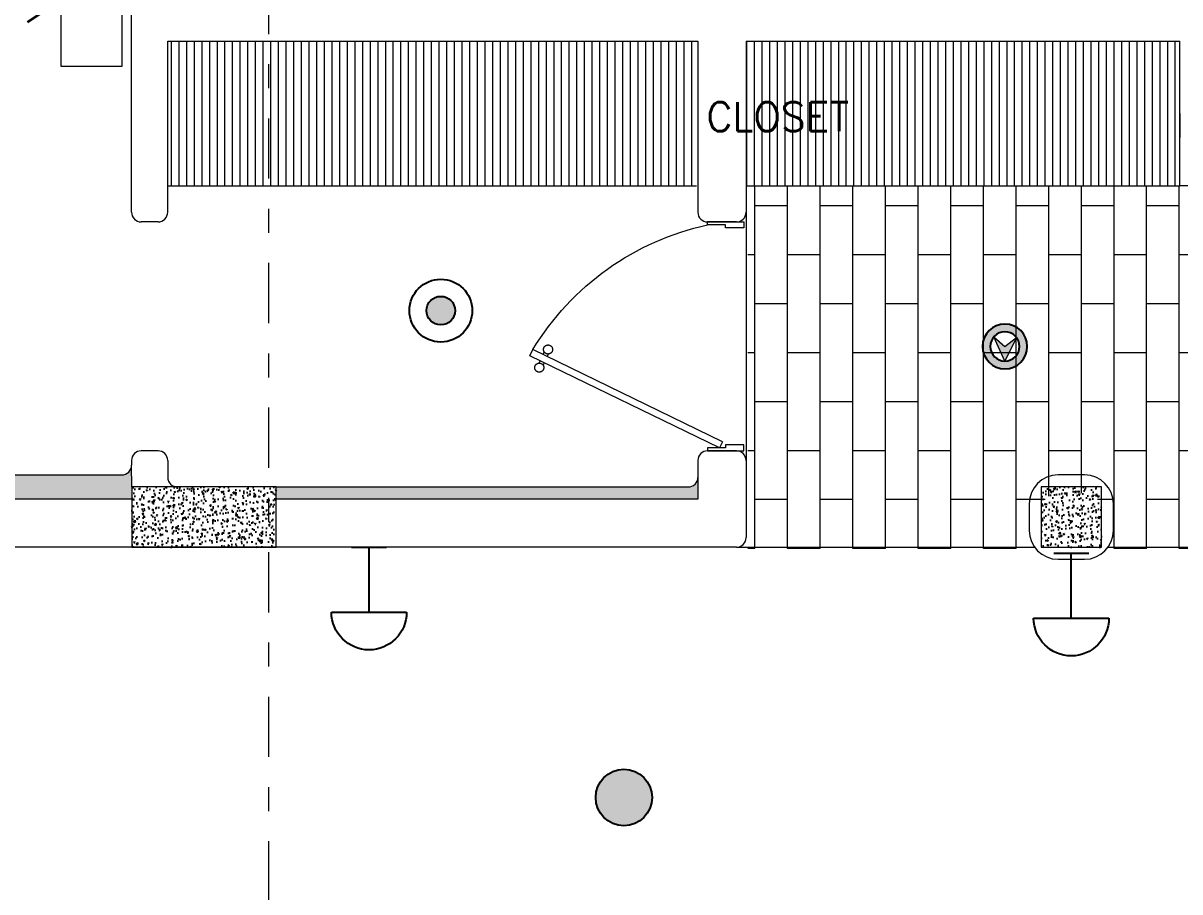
# Model space of a CAD drawing. Header units: metres. Extents: x 14 to 2416, y -346 to 476.
# Drawn here: x 39.702 to 44.502, y -143.913 to -140.308 of the extents above; entities that cross this region are included whole.
import ezdxf

# ---------------------------------------------------------------- set-up
doc = ezdxf.new("R2010")
doc.units = ezdxf.units.M
for name, pattern in [('0', [0]), ('CONTINU', [0]), ('DASHDOT', [1, 0.5, -0.25, 0, -0.25]), ('STYLE_08', [1.25, 0.625, -0.20828, 0.06943000000000005, -0.13893, 0.06942999999999991, -0.13893])]:
    doc.linetypes.add(name, pattern=pattern)
doc.layers.get('0').update_dxf_attribs({"linetype": '0', "lineweight": 20})
for name, color, linetype, lineweight in [('A-ANNO-TEXT', 20, 'Continuous', 13), ('A-DOOR', 35, 'Continuous', 5), ('A-SECT-IDEN', 251, 'CONTINU', 9), ('A-WALL', 250, 'Continuous', 20), ('baños', 251, 'Continuous', 0), ('closets', 253, 'Continuous', 0), ('Columnas', 7, 'Continuous', 18), ('E Tuberia Cable TV', 150, 'STYLE_08', 40), ('MAVA', 1, 'Continuous', 15), ('MOBILIARIOS', 252, 'Continuous', 0), ('piso', 253, 'Continuous', 0), ('textos', 7, 'Continuous', 0)]:
    doc.layers.add(name, color=color, linetype=linetype, lineweight=lineweight)
for name, color, linetype in [('HATCH', 8, 'Continuous'), ('MAVA LUM', 1, 'Continuous'), ('MAVA Luminarias', 1, 'Continuous')]:
    doc.layers.add(name, color=color, linetype=linetype)
doc.layers.add('hatch piso', color=253, linetype='Continuous', lineweight=0, transparency=0.7)
doc.layers.add('RELLENO SECCION', color=8, linetype='Continuous', lineweight=0, transparency=0.4)
doc.styles.add('DIMTEXT', font='dim.shx', dxfattribs={"width": 0.75})
doc.styles.get("Standard").update_dxf_attribs({"font": 'arial.ttf', "height": 0.1875})
pattern_1 = [(49.99999999999999, (0, 0), (0.05829909407872129, -0.005100507372448988), [0.006096000000000001, -0.067056]), (355, (0, 0), (-0.01127789485599019, 0.06113819047649125), [0.004876800000000001, -0.05364498693440001]), (100.4514447, (0.004858242240004529, -0.0004250411200033), (0.04702119906891305, 0.05603768061190244), [0.005180802815999999, -0.05698887827199999]), (46.18420000000001, (0, 0.01625599999999849), (0.08674529308548158, -0.01345354493847269), [0.009144000000000001, -0.100584]), (96.63555760999994, (0.007228768000004493, 0.01513487999999796), (0.07596932289648096, 0.07917635987127089), [0.0077712074048, -0.08548339461120001]), (351.1841511700001, (0, 0.01625599999999849), (0.07596932290079265, 0.07917635986737045), [0.007315189462400001, -0.0804671142144]), (21, (0.008127999999999247, 0.01219199999999887), (0.0485166052061224, -0.03272486341986804), [0.006096000000000001, -0.067056]), (326.0000000000001, (0.008127999999999247, 0.01219199999999887), (0.01977664907124706, 0.05894014915914217), [0.004876800000000001, -0.0536448]), (71.45144499999999, (0.01217105043198785, 0.009464928032002717), (0.06829325416918917, 0.02621528604348968), [0.005180802816000001, -0.056988780032]), (37.50000000000001, (0, 0), (0.0009883530401893813, 0.027057612439409), [0, -0.05299456, 0, -0.05445760000000001, 0, -0.05384800000000001]), (7.499999999999999, (0, 0), (0.02138229200329784, 0.03205778394179824), [0, -0.03104896, 0, -0.05177536000000001, 0, -0.0205232]), (327.5, (-0.01812544000000571, 0), (0.04338899045339885, -0.001833198077655502), [0, -0.02032, 0, -0.06339840000000001, 0, -0.0841248]), (317.5, (-0.02625344000000496, 0), (0.04740133804352578, 0.00813647713066657), [0, -0.026416, 0, -0.04210304, 0, -0.0597408])]

# ---------------------------------------------------------------- blocks, each defined once
blk = doc.blocks.new('puerta 1.00')
at = {"layer": 'A-DOOR'}
for p, q in [((-0.1499909777825792, -0.01249999999998863), (-0.9369131065861893, -0.3949003899592327)), ((-0.1376018300305759, -0.03799499105906534), (-0.9245239588341292, -0.4203953810183521)), ((-0.1376018300305759, -0.03799499105906534), (-0.1499909777825792, -0.01249999999998863)), ((-0.8945933787151716, -0.3743353558235185), (-0.8995626804436938, -0.3641092849366885)), ((-0.8776654875668441, -0.3661093421694943), (-0.8826347892953663, -0.3558832712826359)), ((-0.9369131065861893, -0.3949003899592185), (-0.9245239588341292, -0.4203953810182952)), ((-0.8822042309632252, -0.3998303468828937), (-0.8772349292346462, -0.4100564177697379)), ((-0.8652763398148409, -0.391604333228571), (-0.8603070380863755, -0.4018304041154153))]:
    blk.add_line(p, q, dxfattribs=at)
for points in [[(-0.05000000000000002, 0), (-0.04999999999977264, -0.02502577938815875), (-0.1250000000001364, -0.02502577938815875), (-0.1250000000001364, -0.01249999999998863), (-0.2000000000002728, -0.01249999999998863), (-0.2000000000002728, 0), (-0.05000000000000002, 0)], [(-0.05000000000000002, -0.949999999999676), (-0.04999999999977264, -0.9249742206115172), (-0.1250000000001364, -0.9249742206115172), (-0.1250000000001364, -0.9374999999996874), (-0.2000000000002728, -0.9374999999996874), (-0.2000000000002728, -0.949999999999676), (-0.05000000000000002, -0.949999999999676)]]:
    blk.add_lwpolyline(points, dxfattribs=at)
blk.add_arc((0.0366406024470507, 0.1601847667154885), 1.12290276596214, 211.1335814021241, 257.8342745107439, dxfattribs=at)
for points in [[(-0.8982293876285894, -0.3641570476290497), (-0.9032723932726299, -0.3641552480922314), (-0.9120053357341931, -0.3591091255589873), (-0.9170452244890726, -0.3503725840241714), (-0.9170416254155498, -0.3402865727359341), (-0.9119955028824052, -0.3315536302744846), (-0.9032589613473192, -0.3265137415195056), (-0.8931729500592382, -0.3265173405931563), (-0.8844400075977319, -0.3315634631261162), (-0.8794001188427956, -0.3403000046612163), (-0.8794037179163752, -0.3503860159494536), (-0.8844498404495198, -0.3591189584108889), (-0.8931863819846058, -0.3641588471658821), (-0.8982293876285894, -0.3641570476290497)], [(-0.8616537628267338, -0.4394241479959078), (-0.8666967684707743, -0.4394223484592317), (-0.8754297109322806, -0.4343762259259734), (-0.8804695996872169, -0.4256396843908874), (-0.8804660006136942, -0.4155536731029486), (-0.8754198780805496, -0.4068207306414706), (-0.8666833365455204, -0.4017808418864917), (-0.8565973252574395, -0.4017844409598581), (-0.8478643827958763, -0.4068305634931022), (-0.8428244940409968, -0.4155671050282024), (-0.8428280931145196, -0.4256531163161554), (-0.8478742156476073, -0.4343860587779034), (-0.8566107571826933, -0.4394259475325839), (-0.8616537628267338, -0.4394241479959078)]]:
    blk.add_open_spline(points, degree=2, dxfattribs=at)
blk = doc.blocks.new('PL BASE 1N NASAS 09')
at = {"layer": 'closets', "transparency": 33554687}
h = blk.add_hatch(dxfattribs=at)
h.set_pattern_fill('LINE', color=256, scale=0.01, angle=90)
h.set_pattern_definition([(90, (85.97343721744204, 55.72437838705154), (-0.03175, 1.944126793646423e-18), [])])
h.paths.add_polyline_path([(-108.9329239470286, -39.14971880325251), (-108.9329239470287, -39.74971880325241)], flags=0)
h.paths.add_polyline_path([(-107.8863088571039, -39.14971880325261), (-107.8863088571038, -39.74971880325252), (-110.0810712045404, -39.74971880325252), (-110.0810712045405, -39.14971880325261)])
h = blk.add_hatch(dxfattribs=at)
h.set_pattern_fill('LINE', color=256, scale=0.01, angle=90)
h.set_pattern_definition([(90, (87.98024103908364, 55.72437838705123), (-0.03175, 1.944126793646423e-18), [])])
h.paths.add_polyline_path([(-106.926120125387, -39.16095667701855), (-106.9261201253871, -39.74971880325269)], flags=16)
h.paths.add_polyline_path([(-105.8810489284454, -39.1497188032525), (-105.8810489284452, -39.74971880325246), (-107.6815273115572, -39.7497188032528), (-107.6815273115573, -39.14971880325284)])
at = {"layer": 'HATCH'}
h = blk.add_hatch(dxfattribs=at)
h.set_pattern_fill('AR-CONC', color=256, scale=0.00032)
h.set_pattern_definition(pattern_1)
h.paths.add_polyline_path([(-110.2304242752633, -40.99971880325305), (-110.2304242752633, -41.24971880325305), (-109.6304242752633, -41.24971880325305), (-109.6304242752633, -40.99971880325305)])
h = blk.add_hatch(dxfattribs=at)
h.set_pattern_fill('AR-CONC', color=256, scale=0.00032)
h.set_pattern_definition(pattern_1)
h.paths.add_polyline_path([(-106.4560712337612, -41.24971880324219), (-106.2060712337612, -41.24971880324219), (-106.2060712337612, -40.99971880324219), (-106.4560712337612, -40.99971880324219)])
at = {"layer": 'RELLENO SECCION', "true_color": 0xc7c8ca}
h = blk.add_hatch(color=9, dxfattribs=at)
h.dxf.hatch_style = 1
h.paths.add_polyline_path([(-112.3989904494157, -41.04971880086249), (-110.2304242752633, -41.04971880086249), (-110.2304242752633, -40.99971880325309), (-110.2310753378329, -40.90914378471622, -0.4184304789436513), (-110.2710712045404, -40.94971880325207), (-113.5310712337411, -40.94971880325207), (-113.5310712337411, -41.04971880219399)])
h = blk.add_hatch(color=9, dxfattribs=at)
h.dxf.hatch_style = 1
edge = h.paths.add_edge_path()
edge.add_arc((-107.9210712045402, -40.95972118750127), 0.04000000000000625, 270.625583846438, 359.9999999999898, ccw=False)
edge.add_line((-107.920634473303, -40.99971880325305), (-109.6304242752633, -40.99971880325305))
edge.add_line((-109.6304242752633, -40.99971880325305), (-109.6304242752633, -41.04971880325265))
edge.add_line((-109.6304242752633, -41.04971880325265), (-107.8810712045402, -41.04971880325375))
edge.add_line((-107.8810712045402, -41.04971880325375), (-107.8810712045402, -40.95972118750129))
at = {"layer": 'A-WALL'}
for p, q in [((-110.2310712045405, -39.85971880321775), (-110.2310712045404, -36.63971880324264)), ((-110.0810712045404, -39.85971880321775), (-110.0810712045405, -39.14971880325238)), ((-110.0810712045404, -39.14971880325255), (-107.8810712045402, -39.14971880325247)), ((-107.8810712045402, -39.14971880325247), (-107.88107120454, -39.85971880321779)), ((-107.6810712045403, -39.1497188032525), (-105.8810489284453, -39.14971880325238)), ((-107.6810712045403, -39.14971880325253), (-107.6810712045403, -39.85971880321777)), ((-105.8810489284453, -39.74971880325258), (-105.8810489284453, -39.14971880325238)), ((-105.881048928445, -39.44971880325294), (-105.881048928445, -39.54971880325296)), ((-104.9710489284453, -39.74971880325283), (-105.8815050354623, -39.74971880325258)), ((-110.1210712045404, -39.89971880321775), (-110.1910712045405, -39.89971880321775)), ((-107.7210712045404, -39.89971880321777), (-107.84107120454, -39.89971880321777)), ((-110.2310712045405, -40.88971880321823), (-110.2310712045404, -40.90971880325203)), ((-110.1210712045404, -40.8497188032182), (-110.1910712045405, -40.8497188032182)), ((-110.0810712045404, -40.88971880321823), (-110.0810712045405, -40.95971880325305)), ((-107.8810712045402, -40.88971880321776), (-107.8810712045402, -41.04971880325375)), ((-107.7210712045405, -40.84971880321775), (-107.8410712045402, -40.84971880321775)), ((-107.6810712045405, -40.88971880321776), (-107.6810712045401, -41.20971880325267)), ((-110.2304242752633, -40.99971880325305), (-110.2310712045404, -40.90971880325206)), ((-113.5310712337411, -40.94971880325207), (-110.2710712045404, -40.94971880325207)), ((-109.6304242752633, -40.99971880325305), (-107.920634473303, -40.99971880325305)), ((-110.2304242752633, -41.04971880086249), (-112.3989904494157, -41.04971880086249)), ((-107.8810712045402, -41.04971880325375), (-109.6304242752633, -41.04971880325265)), ((-107.7210712045402, -41.24971880325272), (-112.401071233741, -41.24971880325036))]:
    blk.add_line(p, q, dxfattribs=at)
blk.add_lwpolyline([(-106.3866712337405, -41.29971880324219), (-106.2766712337407, -41.29971880324219, 0.4142135623730638), (-106.1566712337406, -41.17971880324221), (-106.1566712337406, -41.06971880324218, 0.4142135623730638), (-106.2766712337407, -40.94971880324219), (-106.3866712337406, -40.94971880324219, 0.4142135623730638), (-106.5066712337406, -41.06971880324217), (-106.5066712337406, -41.1797188032422, 0.4142135623730638)], format="xyb", close=True, dxfattribs=at)
for centre, start, end in [((-110.1910712045405, -39.85971880321775), 179.9999999999984, 270), ((-110.1210712045404, -39.85971880321775), 270, 7.327997986091943e-12), ((-107.84107120454, -39.85971880321777), 180.0000000000179, 270), ((-107.7210712045404, -39.85971880321777), 270, 359.9999999999918), ((-110.1910712045405, -40.8897188032182), 90, 180.0000000000651), ((-110.1210712045404, -40.8897188032182), 359.9999999999349, 90), ((-107.8410712045402, -40.88971880321776), 90, 180), ((-107.7210712045405, -40.88971880321776), 7.735108985319273e-11, 90), ((-110.2710712045404, -40.90971880325206), 269.9999999347222, 6.106664988409952e-11), ((-110.0410712045405, -40.95971880325304), 179.9999999999389, 269.9999999999707), ((-107.9210712045402, -40.95972118750127), 269.9999999999707, 0), ((-107.7210712045401, -41.20971880325273), 269.9999999999707, 7.816531185164739e-11)]:
    blk.add_arc(centre, 0.04, start, end, dxfattribs=at)
at = {"layer": 'closets', "transparency": 33554687}
for p, q in [((-110.0810712045405, -39.74971880325259), (-107.886308857104, -39.74971880325229)), ((-107.6815273115573, -39.74971880325235), (-105.8815050354623, -39.74971880325258))]:
    blk.add_line(p, q, dxfattribs=at)
at = {"layer": 'Columnas'}
for points in [[(-110.2304242752633, -40.99971880325305), (-110.2304242752633, -41.24971880325305), (-109.6304242752633, -41.24971880325305), (-109.6304242752633, -40.99971880325305)], [(-106.4560712337612, -41.24971880324219), (-106.2060712337612, -41.24971880324219), (-106.2060712337612, -40.99971880324219), (-106.4560712337612, -40.99971880324219)]]:
    blk.add_lwpolyline(points, close=True, dxfattribs=at)
at = {"layer": 'piso'}
for p, q in [((-107.6810712045403, -39.85971880321777), (-107.6810712045404, -40.88971880321778)), ((-107.7210712045402, -41.24971880325272), (-106.4841391771812, -41.24971880325266)), ((-106.1792032902998, -41.24971880325229), (-103.2841391758813, -41.24971880325215))]:
    blk.add_line(p, q, dxfattribs=at)
at = {"layer": 'A-DOOR', "xscale": -1, "rotation": 180}
blk.add_blockref('puerta 1.00', (-107.64107120454, -40.84971880321744), dxfattribs=at)
at = {"layer": 'baños', "linetype": 'Continuous'}
for tag, p in [('TRADENAME', (-121.6562016750018, -54.82733454534268)), ('MODELNUMBER', (-121.6562016749461, -54.82729221336881)), ('PRODUCT', (-121.6562016750575, -54.82737687731678)), ('MATERIAL', (-121.6562016751134, -54.82741920929088))]:
    blk.add_attdef(tag, p, '', height=2.5399184405861e-05, rotation=359.9999244952277, dxfattribs=at)
at = {"layer": 'textos', "insert": (-107.254117480697, -39.52318621991527), "char_height": 0.15, "width": 3.404876511770499, "attachment_point": 9}
blk.add_mtext('{\\Fromans|c0;\\H0.8x;CLOSET\\H1.25x; }', dxfattribs=at)
blk = doc.blocks.new('A$C58f5b6b7')
at = {"layer": 'MOBILIARIOS'}
for points in [[(1.069470840775466e-07, 0.2525811234954745), (2.000000106947084, 0.2525811234954745), (2.000000106947084, 0), (1.069470840775466e-07, 0)], [(0.3820001069470891, 0.1596185134729211), (0.3820001069470891, 0.1691435134729176), (1.618000106947079, 0.1691435134729176), (1.618000106947079, 0.1596185134729211)]]:
    blk.add_lwpolyline(points, close=True, dxfattribs=at)
for points in [[(1.605932393574449, 0.159519432846011), (1.582282151334311, 0.1371998092812277), (1.000000106947084, 0.1371998092812277), (0.4177180625598567, 0.1371998092812277), (0.3940678203197194, 0.159519432846011)], [(1.582282151334311, 0.1371998092812277), (1.539962872616115, 0.09726151347291534), (0.4600373412780527, 0.09726151347290113), (0.4177180625598567, 0.1371998092812277)]]:
    blk.add_lwpolyline(points, dxfattribs=at)
for points, degree in [([(0.4511645361125147, 0.2382135501685951, -0.004703474324619776), (0.446902711392795, 0.2460982481493375, -0.004703474324619776), (0.4415006584346202, 0.2460982481493375, -0.004703474324619776), (0.4324817371493168, 0.2460982481493375, -0.004703474324619776), (0.4368044720420698, 0.2370140929480868, -0.004703474324619776)], 3), ([(1.548835677781653, 0.2382135501685951, -0.004703474324619776), (1.553097502501373, 0.2460982481493375, -0.004703474324619776), (1.558499555459548, 0.2460982481493375, -0.004703474324619776), (1.567518476744851, 0.2460982481493375, -0.004703474324619776), (1.563195741852098, 0.2370140929480868, -0.004703474324619776)], 3), ([(0.4368044720420698, 0.2370140929480868, -0.004703474324619776), (0.452572019644947, 0.2030788032105022, -0.004703474324619776), (0.4683395672478241, 0.1691435134729176, -0.004703474324619776)], 2), ([(0.4884981539053115, 0.1691435134729176, -0.004703474324619776), (0.4698313450089131, 0.2036785318207563, -0.004703474324619776), (0.4511645361125147, 0.2382135501685951, -0.004703474324619776)], 2), ([(1.511502059988857, 0.1691435134729176, -0.004703474324619776), (1.530168868885255, 0.2036785318207563, -0.004703474324619776), (1.548835677781653, 0.2382135501685951, -0.004703474324619776)], 2), ([(1.563195741852098, 0.2370140929480868, -0.004703474324619776), (1.547428194249221, 0.2030788032105022, -0.004703474324619776), (1.531660646646344, 0.1691435134729176, -0.004703474324619776)], 2), ([(0.4368044720420698, 0.0171824033505743, -0.004703474324619776), (0.4554082793266616, 0.05722195841174482, -0.004703474324619776), (0.4740120866112534, 0.09726151347290113, -0.004703474324619776)], 2), ([(0.4950970879554575, 0.09726151347290113, -0.004703474324619776), (0.4731308120339577, 0.05662222980149068, -0.004703474324619776), (0.4511645361125147, 0.01598294613006601, -0.004703474324619776)], 2), ([(1.504903125938711, 0.09726151347291534), (1.52686940186021, 0.05662222980149068), (1.548835677781653, 0.01598294613006601)], 2), ([(1.563195741852098, 0.0171824033505743), (1.544591934567507, 0.05722195841174482), (1.525988127282915, 0.09726151347291534)], 2)]:
    blk.add_open_spline(points, degree=degree, dxfattribs=at)
for points in [[(0.4511645361125147, 0.01598294613006601, -0.004703474324619776), (0.446902711392795, 0.008098248149337905, -0.004703474324619776), (0.4415006577906411, 0.008098248149337905, -0.004703474324619776), (0.432481734999044, 0.008098248149337905, -0.004703474324619776), (0.4368044720420698, 0.0171824033505743, -0.004703474324619776)], [(1.548835677781653, 0.01598294613006601), (1.553097502501373, 0.008098248149337905), (1.558499556103527, 0.008098248149337905), (1.567518478895124, 0.008098248149337905), (1.563195741852098, 0.0171824033505743)]]:
    blk.add_open_spline(points, degree=3, knots=[-0.08544200803406514, -0.08544200803406514, -0.08544200803406514, -0.08544200803406514, -0.04272100910977372, 0, 0, 0, 0], dxfattribs=at)
blk = doc.blocks.new('PL MUEBLES 1N NASAS 09')
at = {"layer": 'hatch piso'}
h = blk.add_hatch(dxfattribs=at)
h.set_pattern_fill('AR-BRSTD', color=256, scale=0.002, angle=-90.00000000000001)
h.set_pattern_definition([(270, (-8.745879547549919, 232.0100725299206), (0.1354836, -2.178742458197296e-17), []), (0, (-8.745879547549919, 232.0100725299206), (0.1354836, 0.2032), [0.1354836, -0.1354836])])
edge = h.paths.add_edge_path()
edge.add_line((62.33047333544064, 47.14807486002906), (63.23047333544037, 47.14807486002911))
edge.add_line((63.23047333544037, 47.14807486002911), (63.23047333544059, 48.44807486002907))
edge.add_line((63.23047333544059, 48.44807486002907), (56.53309564073618, 48.44807486002884))
edge.add_line((56.53309564073618, 48.44807486002884), (56.53309564073629, 48.27307486002911))
edge.add_line((56.53309564073629, 48.27307486002911), (56.38309564073631, 48.27307486002911))
edge.add_line((56.38309564073631, 48.27307486002911), (56.38309564073633, 48.45357486002917))
edge.add_line((56.38309564073633, 48.45357486002917), (54.58787718628311, 48.45357486002946))
edge.add_line((54.58787718628311, 48.45357486002946), (54.58787718628315, 46.94807486002907))
edge.add_line((54.58787718628315, 46.94807486002907), (55.82569395206997, 46.94807486002912))
edge.add_arc((55.87547333544112, 46.99728881121364), 0.07000000000002685, 180.0000000000116, 224.6727403341577, ccw=False)
edge.add_line((55.80547333544109, 46.99728881121362), (55.80547333544109, 47.10728881121358))
edge.add_arc((55.8754733354411, 47.10728881121359), 0.07000000000000739, 90.00000000001171, 180.0000000000116, ccw=False)
edge.add_line((55.87547333544109, 47.1772888112136), (55.9854733354411, 47.1772888112136))
edge.add_arc((55.98547333544109, 47.10728881121359), 0.07000000000000739, -1.1709744285326451e-11, 89.9999999999884, ccw=False)
edge.add_line((56.05547333544109, 47.10728881121358), (56.05547333544109, 46.99728881121362))
edge.add_arc((55.98547333544108, 46.9972888112136), 0.0700000000000145, -44.67274033409598, 1.750777300912887e-11, ccw=False)
edge.add_line((56.03525271881227, 46.94807486002915), (59.0256939700979, 46.94807486002929))
edge.add_arc((59.07547333674199, 46.99728882813308), 0.07000000000004498, 179.9999999999884, 224.6727598081308, ccw=False)
edge.add_line((59.00547333674194, 46.99728882813309), (59.00547333674194, 47.10728882813305))
edge.add_arc((59.07547333674194, 47.10728882813305), 0.06999999999999318, 90, 180, ccw=False)
edge.add_line((59.07547333674194, 47.17728882813304), (59.18547333674195, 47.17728882813304))
edge.add_arc((59.18547333674195, 47.10728882813305), 0.06999999999999318, 0, 90, ccw=False)
edge.add_line((59.25547333674194, 47.10728882813305), (59.25547333674194, 46.99728882813309))
edge.add_arc((59.18547333674189, 46.99728882813309), 0.07000000000005002, -90, 0, ccw=False)
edge.add_line((59.18547333674189, 46.92728882813304), (59.07547333674199, 46.92728882813304))
edge.add_arc((59.07547333674199, 46.99728882813307), 0.0700000000000287, 229.9947977251994, 270, ccw=False)
edge.add_line((59.03047333544123, 46.94366980275089), (59.03047333544112, 44.97199442516524))
edge.add_arc((59.07547333674192, 44.91837539978317), 0.0699999999999629, 89.9999999999884, 130.0052022748909, ccw=False)
edge.add_line((59.07547333674194, 44.98837539978314), (59.18547333674195, 44.98837539978314))
edge.add_arc((59.18547333674195, 44.91837539978314), 0.06999999999999318, 0, 90, ccw=False)
edge.add_line((59.25547333674194, 44.91837539978314), (59.25547333674194, 44.80837539978319))
edge.add_arc((59.18547333674189, 44.80837539978319), 0.07000000000005002, -90, 0, ccw=False)
edge.add_line((59.18547333674189, 44.73837539978314), (59.07547333674199, 44.73837539978314))
edge.add_arc((59.07547333674198, 44.80837539978323), 0.07000000000009265, 229.9947977250752, 270.0000000000116, ccw=False)
edge.add_line((59.03047333544106, 44.7547563744011), (59.03047333544089, 41.1719944251663))
edge.add_arc((59.07547333674065, 41.11837539978324), 0.07000000000005885, 90.00000000001751, 130.0052022737088, ccw=False)
edge.add_line((59.07547333674063, 41.1883753997833), (59.18547333674053, 41.1883753997833))
edge.add_arc((59.18547333674053, 41.11837539978325), 0.07000000000005002, 0, 90, ccw=False)
edge.add_line((59.25547333674058, 41.11837539978325), (59.25547333674058, 41.00837539978329))
edge.add_arc((59.18547333674059, 41.00837539978329), 0.06999999999999318, -90, 0, ccw=False)
edge.add_line((59.18547333674059, 40.9383753997833), (59.07547333674057, 40.9383753997833))
edge.add_arc((59.07547333674057, 41.00837539978329), 0.06999999999999318, 180, 270, ccw=False)
edge.add_line((59.00547333674058, 41.00837539978329), (59.00547333674058, 41.11837539978325))
edge.add_arc((59.07547333674064, 41.11837539978322), 0.07000000000005713, 149.8480530798668, 179.9999999999767, ccw=False)
edge.add_line((59.01494459063377, 41.15353604390046), (56.03909236191515, 41.15353604390057))
edge.add_arc((55.98547333544103, 41.10853604390083), 0.07000000000006618, 2.9103830456733704e-11, 40.005200884535725, ccw=False)
edge.add_line((56.05547333544109, 41.10853604390087), (56.05547333544109, 40.99853604390091))
edge.add_arc((55.9854733354411, 40.99853604390091), 0.06999999999999318, -90, 0, ccw=False)
edge.add_line((55.9854733354411, 40.92853604390092), (55.87547333544109, 40.92853604390092))
edge.add_arc((55.87547333544109, 40.99853604390091), 0.06999999999999318, 180, 270, ccw=False)
edge.add_line((55.80547333544109, 40.99853604390091), (55.80547333544109, 41.10853604390087))
edge.add_arc((55.87547333544116, 41.10853604390083), 0.07000000000006423, 139.9947991154644, 179.9999999999709, ccw=False)
edge.add_line((55.82185430896703, 41.15353604390057), (50.43629332391805, 41.15353604390077))
edge.add_arc((50.38267429744407, 41.10853604390091), 0.07000000000003498, -3.490185918053612e-11, 40.005200884686076, ccw=False)
edge.add_line((50.4526742974441, 41.10853604390087), (50.4526742974441, 40.99853604390091))
edge.add_arc((50.38267429744411, 40.99853604390091), 0.06999999999999318, -90, 0, ccw=False)
edge.add_line((50.38267429744411, 40.92853604390092), (50.2726742974441, 40.92853604390092))
edge.add_arc((50.2726742974441, 40.99853604390091), 0.06999999999999318, 180, 270, ccw=False)
edge.add_line((50.2026742974441, 40.99853604390091), (50.2026742974441, 41.10853604390087))
edge.add_arc((50.27267429744415, 41.10853604390086), 0.07000000000005002, 139.9947991152424, 179.9999999999942, ccw=False)
edge.add_line((50.21905527097022, 41.1535360439008), (46.43047333544075, 41.15353604390094))
edge.add_line((46.43047333544075, 41.15353604390094), (46.43047333544064, 40.95353604390095))
edge.add_line((46.43047333544064, 40.95353604390095), (44.33047333544016, 40.95353604390101))
edge.add_line((44.33047333544016, 40.95353604390101), (44.33047333544033, 39.35357486002907))
edge.add_line((44.33047333544033, 39.35357486002907), (47.83047333544033, 39.35357486002907))
edge.add_line((47.83047333544033, 39.35357486002907), (47.83047333544062, 38.95357486002915))
edge.add_line((47.83047333544062, 38.95357486002915), (62.33047333543995, 38.95357486002904))
edge.add_line((62.33047333543996, 38.95357486002904), (62.33047333544064, 47.14807486002906))
at = {"layer": 'baños'}
blk.add_blockref('PL BASE 1N NASAS 09', (162.2615445691817, 88.20329366328178), dxfattribs=at)
at = {"layer": 'MOBILIARIOS', "rotation": 90.00000000000001}
blk.add_blockref('A$C58f5b6b7', (51.99053724081243, 48.94807475308199, 0.004703474324619776), dxfattribs=at)
blk = doc.blocks.new('A$Cbef68299')
blk.add_blockref('PL MUEBLES 1N NASAS 09', (-30.76585977222419, -32.05349722771265))
blk = doc.blocks.new('A$Cc5be7df0')
at = {"layer": 'A-SECT-IDEN', "linetype": 'DASHDOT', "ltscale": 0.5}
blk.add_line((25.98174509572942, 40.61667505272339), (25.98174509572942, 16.25739073277265), dxfattribs=at)
at = {"layer": 'A-ANNO-TEXT'}
blk.add_blockref('A$Cbef68299', (4.149255276694817, 17.33699407663801), dxfattribs=at)
blk = doc.blocks.new('SUPERFICIAL')
at = {"layer": 'MAVA LUM'}
h = blk.add_hatch(color=256, dxfattribs=at)
h.dxf.hatch_style = 1
edge = h.paths.add_edge_path()
edge.add_arc((0.0007680222040518277, 0.00164824816445952), 0.05899433169421096, 0, 360)
for centre, radius in [((0.0007680222040518242, 0.001648248164459525, -2.044860079902019e-09), 0.1303331775421777), ((0.0007680222040518242, 0.001648248164459525, -2.082755170493061e-09), 0.05932533028086072)]:
    blk.add_circle(centre, radius, dxfattribs=at)
at = {"ltscale": 1e-05, "style": 'DIMTEXT', "flags": 1}
blk.add_attdef('MULTIPLICADOR', (0.09283341111258778, 0.4686524974504209), '', height=0.15, dxfattribs=at)
blk = doc.blocks.new('dl ip')
at = {"layer": 'MAVA', "transparency": 33554687}
h = blk.add_hatch(color=40, dxfattribs=at)
h.dxf.hatch_style = 1
h.paths.add_polyline_path([(94.75742601566844, -111.2087748606267), (94.71091809209081, -111.2482144905869), (94.6623739509123, -111.2113100501469), (94.71091809209065, -111.3091937605638)])
at = {"layer": 'MAVA Luminarias', "linetype": 'Continuous'}
h = blk.add_hatch(color=40, dxfattribs=at)
h.paths.add_polyline_path([(94.61796684585289, -111.2482144905869, 1), (94.80386933832872, -111.2482144905869, 1)])
h.paths.add_polyline_path([(94.77189736206773, -111.2482144905869, -1), (94.64993882211388, -111.2482144905869, -1)], flags=16)
at = {"layer": 'MAVA', "color": 40}
for p, q in [((94.71091809209081, -111.2482144905869), (94.6623739509123, -111.2113100501469)), ((94.6623739509123, -111.2113100501469), (94.71091809209065, -111.3091937605638)), ((94.71091809209065, -111.3091937605638), (94.75742601566844, -111.2087748606267)), ((94.75742601566844, -111.2087748606267), (94.71091809209081, -111.2482144905869))]:
    blk.add_line(p, q, dxfattribs=at)
at = {"layer": 'MAVA Luminarias', "color": 40, "linetype": 'Continuous'}
for radius in [0.09295124623791078, 0.06097926997692545]:
    blk.add_circle((94.71091809209081, -111.2482144905869), radius, dxfattribs=at)
blk = doc.blocks.new('A$Cd6acdfdc')
at = {"layer": 'MAVA Luminarias', "transparency": 33554687}
blk.add_hatch(color=2, dxfattribs=at).paths.add_polyline_path([(1.595031329237884e-10, 0.07897685074116367, 1), (0.1579537012742243, 0.07897685074116367, 1)])
at = {"layer": 'MAVA Luminarias', "color": 2, "transparency": 33554687}
blk.add_circle((0.07897685071686372, 0.07897685074116367), 0.07897685072384775, dxfattribs=at)
blk = doc.blocks.new('SCONCE 1')
at = {"layer": 'MAVA Luminarias', "color": 5, "linetype": 'Continuous'}
for p, q in [((-1.373654099004398, 0.6793621716306149), (-1.373654099004398, 1.191046028972309)), ((-0.9313628887219636, 0.8161379680049095), (-0.9313628887219636, 1.054270232598014)), ((-1.373654099004398, 0.935204100301462), (-0.9313628887219636, 0.935204100301462))]:
    blk.add_line(p, q, dxfattribs=at)
blk.add_arc((-1.373654099004398, 0.935204100301462), 0.2558419286708471, 90, 270, dxfattribs=at)

msp = doc.modelspace()

# ---------------------------------------------------------------- linework, layer by layer
at = {"layer": 'E Tuberia Cable TV', "ltscale": 0.4}
msp.add_arc((38.9349057598001, -139.0543236055667), 1.476248018039841, 273.0320646898677, 325.5021419072868, dxfattribs=at)

# ---------------------------------------------------------------- block references
at = {"layer": 'A-ANNO-TEXT'}
msp.add_blockref('A$Cc5be7df0', (14.73768280070863, -174.7201088285729), dxfattribs=at)
msp.add_blockref('A$Cc5be7df0', (14.73768280070863, -174.7201088285729), dxfattribs=at)
at = {"layer": 'MAVA Luminarias'}
msp.add_blockref('SUPERFICIAL', (41.43402767746034, -141.5028442611131, 2.082755170493061e-09), dxfattribs=at)
msp.add_blockref('SUPERFICIAL', (41.43402767746034, -141.5028442611131, 2.082755170493061e-09), dxfattribs=at)
at = {"layer": 'MAVA Luminarias', "xscale": -1}
msp.add_blockref('dl ip', (138.4865312070126, -30.40163084114192), dxfattribs=at)
msp.add_blockref('dl ip', (138.4865312070126, -30.40163084114192), dxfattribs=at)
at = {"layer": 'MAVA Luminarias', "color": 251, "xscale": -0.6101999921123585, "yscale": 0.6101999921123585, "zscale": 0.6101999921123585, "rotation": 270}
for p in [(40.56628524114848, -141.9147194922649), (40.56628524114848, -141.9147194922649), (43.48029010599294, -141.9397556168986), (43.48029010599294, -141.9397556168986)]:
    msp.add_blockref('SCONCE 1', p, dxfattribs=at)
at = {"layer": 'MAVA Luminarias', "xscale": 1.483214008569871, "yscale": 1.483214008569871, "zscale": 1.483214008569871}
msp.add_blockref('A$Cd6acdfdc', (42.07748257008951, -143.6390240185685), dxfattribs=at)
msp.add_blockref('A$Cd6acdfdc', (42.07748257008951, -143.6390240185685), dxfattribs=at)

doc.saveas('drawing.dxf')
